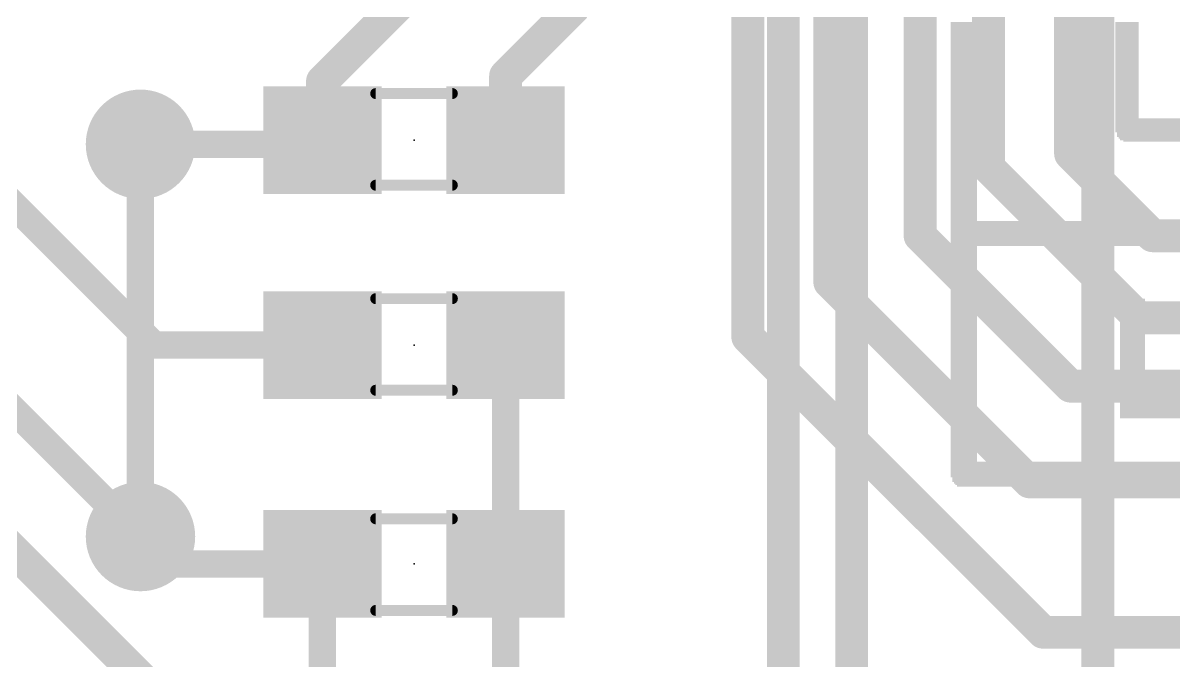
# Model space of a CAD drawing. Extents: x -0.75 to 3.47, y -1.8 to 2.11.
# Drawn here: x 0.9571 to 1.3778, y 1.0395 to 1.2728 of the extents above; entities that cross this region are included whole.
import ezdxf

# ---------------------------------------------------------------- set-up
doc = ezdxf.new("R2010")
doc.units = 0
doc.header["$MEASUREMENT"] = 0
doc.layers.get('0').update_dxf_attribs({"linetype": 'CONTINUOUS'})
for name, color, linetype in [('1', 22, 'CONTINUOUS'), ('16', 175, 'CONTINUOUS'), ('18', 82, 'CONTINUOUS'), ('21', 32, 'CONTINUOUS'), ('23', 7, 'CONTINUOUS'), ('51', 53, 'CONTINUOUS')]:
    doc.layers.add(name, color=color, linetype=linetype)

# ---------------------------------------------------------------- blocks, each defined once
blk = doc.blocks.new('RECT')
blk.add_solid([(-0.5, -0.5), (0.5, -0.5), (-0.5, 0.5), (0.5, 0.5)])
blk = doc.blocks.new('ROUNDV')
at = {"const_width": 0.5}
blk.add_lwpolyline([(0, -0.25, 1), (0, 0.25, 1), (0, -0.25)], format="xyb", dxfattribs=at)

msp = doc.modelspace()

# ---------------------------------------------------------------- linework, layer by layer
at = {"layer": '1'}
for points, const_width in [([(1.252, 1.178), (1.252, 1.785)], 0.012), ([(1.285, 1.765), (1.285, 1.195)], 0.012), ([(1.31, 1.22), (1.31, 1.682756)], 0.012), ([(1.34, 1.225), (1.34, 1.644252)], 0.012), ([(1.222, 1.158), (1.222, 1.53)], 0.012), ([(1.066535, 1.251535), (1.1, 1.285)], 0.012), ([(1.133465, 1.253465), (1.159055, 1.279055)], 0.012), ([(1.133465, 1.23), (1.133465, 1.253465)], 0.012), ([(1.066535, 1.23), (1.066535, 1.251535)], 0.012), ([(1.066535, 1.228465), (1, 1.228465)], 0.01), ([(1.066535, 1.23), (1.066535, 1.228465)], 0.012), ([(1.37, 1.195), (1.34, 1.225)], 0.012), ([(1.365, 1.165), (1.31, 1.22)], 0.012), ([(1.005, 1.155), (0.946417, 1.213583)], 0.01), ([(1.34, 1.14), (1.285, 1.195)], 0.012), ([(1.535, 1.195), (1.37, 1.195)], 0.012), ([(1.325, 1.105), (1.252, 1.178)], 0.012), ([(1.5, 1.165), (1.365, 1.165)], 0.012), ([(1.33, 1.05), (1.222, 1.158)], 0.012), ([(1.066535, 1.155), (1.005, 1.155)], 0.01), ([(1.133465, 1.075), (1.133465, 1.155)], 0.01), ([(0.935, 1.15), (1, 1.085)], 0.01), ([(1.46, 1.14), (1.34, 1.14)], 0.012), ([(1.445, 1.105), (1.325, 1.105)], 0.012), ([(1.01, 1.075), (1, 1.085)], 0.01), ([(1.066535, 1.075), (1.01, 1.075)], 0.01), ([(1.066535, 1.075), (1.066535, 0.546535)], 0.01), ([(1.133465, 0.9), (1.133465, 1.075)], 0.01), ([(1.33, 1.05), (1.412, 1.05)], 0.012)]:
    msp.add_lwpolyline(points, dxfattribs=dict(at, const_width=const_width))
for points, const_width in [([(1.131343, 1.255586, 1), (1.135586, 1.251343)], 0.006), ([(1.136465, 1.253465, 1), (1.130465, 1.253465)], 0.006), ([(1.069535, 1.251535, 1), (1.063535, 1.251535)], 0.006), ([(1.064414, 1.253657, 1), (1.068657, 1.249414)], 0.006), ([(1, 1.230965, 1), (1, 1.225965)], 0.005), ([(1.069535, 1.23, 1), (1.063535, 1.23)], 0.006), ([(1.063535, 1.23, 1), (1.069535, 1.23)], 0.006), ([(1.066535, 1.225965, 1), (1.066535, 1.230965)], 0.005), ([(1.130465, 1.23, 1), (1.136465, 1.23)], 0.006), ([(1.063535, 1.228465, 1), (1.069535, 1.228465)], 0.006), ([(1.342121, 1.227121, 1), (1.337879, 1.222879)], 0.006), ([(1.312121, 1.222121, 1), (1.307879, 1.217879)], 0.006), ([(1.337, 1.225, 1), (1.343, 1.225)], 0.006), ([(1.307, 1.22, 1), (1.313, 1.22)], 0.006), ([(1.287121, 1.197121, 1), (1.282879, 1.192879)], 0.006), ([(1.37, 1.198, 1), (1.37, 1.192)], 0.006), ([(1.367879, 1.192879, 1), (1.372121, 1.197121)], 0.006), ([(1.282, 1.195, 1), (1.288, 1.195)], 0.006), ([(1.254121, 1.180121, 1), (1.249879, 1.175879)], 0.006), ([(1.249, 1.178, 1), (1.255, 1.178)], 0.006), ([(1.365, 1.168, 1), (1.365, 1.162)], 0.006), ([(1.362879, 1.162879, 1), (1.367121, 1.167121)], 0.006), ([(1.224121, 1.160121, 1), (1.219879, 1.155879)], 0.006), ([(1.005, 1.1575, 1), (1.005, 1.1525)], 0.005), ([(1.003232, 1.153232, 1), (1.006768, 1.156768)], 0.005), ([(1.066535, 1.1525, 1), (1.066535, 1.1575)], 0.005), ([(1.135965, 1.155, 1), (1.130965, 1.155)], 0.005), ([(1.219, 1.158, 1), (1.225, 1.158)], 0.006), ([(1.34, 1.143, 1), (1.34, 1.137)], 0.006), ([(1.337879, 1.137879, 1), (1.342121, 1.142121)], 0.006), ([(1.325, 1.108, 1), (1.325, 1.102)], 0.006), ([(1.322879, 1.102879, 1), (1.327121, 1.107121)], 0.006), ([(1.001768, 1.086768, 1), (0.998232, 1.083232)], 0.005), ([(0.998232, 1.083232, 1), (1.001768, 1.086768)], 0.005), ([(1.01, 1.0775, 1), (1.01, 1.0725)], 0.005), ([(1.008232, 1.073232, 1), (1.011768, 1.076768)], 0.005), ([(1.069035, 1.075, 1), (1.064035, 1.075)], 0.005), ([(1.066535, 1.0725, 1), (1.066535, 1.0775)], 0.005), ([(1.135965, 1.075, 1), (1.130965, 1.075)], 0.005), ([(1.130965, 1.075, 1), (1.135965, 1.075)], 0.005), ([(1.33, 1.053, 1), (1.33, 1.047)], 0.006), ([(1.327879, 1.047879, 1), (1.332121, 1.052121)], 0.006)]:
    msp.add_lwpolyline(points, format="xyb", dxfattribs=dict(at, const_width=const_width))
at = {"layer": '16'}
for points, const_width in [([(0.5, 1.533465), (1.133465, 0.9)], 0.012), ([(1.26, 1.35), (1.26, 0.87)], 0.012), ([(1.35, 1.015), (1.35, 1.34)], 0.012), ([(1.235, 1.31), (1.235, 0.845)], 0.012), ([(1, 1.228465), (1, 1.085)], 0.01)]:
    msp.add_lwpolyline(points, dxfattribs=dict(at, const_width=const_width))
at = {"layer": '16', "const_width": 0.005}
for points in [[(1.0025, 1.228465, 1), (0.9975, 1.228465)], [(0.9975, 1.085, 1), (1.0025, 1.085)]]:
    msp.add_lwpolyline(points, format="xyb", dxfattribs=at)
at = {"layer": '23'}
for p in [(1.1, 1.23), (1.1, 1.155), (1.1, 1.075)]:
    msp.add_point(p, dxfattribs=at)
at = {"layer": '51', "const_width": 0.004}
for points in [[(1.085984, 1.247008), (1.114016, 1.247008)], [(1.085984, 1.213504), (1.114016, 1.213504)], [(1.085984, 1.172008), (1.114016, 1.172008)], [(1.085984, 1.138504), (1.114016, 1.138504)], [(1.114016, 1.091496), (1.085984, 1.091496)], [(1.114016, 1.057992), (1.085984, 1.057992)]]:
    msp.add_lwpolyline(points, dxfattribs=at)
at = {"layer": '51', "const_width": 0.002}
for points in [[(1.085984, 1.248008, 1), (1.085984, 1.246008)], [(1.114016, 1.246008, 1), (1.114016, 1.248008)], [(1.085984, 1.214504, 1), (1.085984, 1.212504)], [(1.114016, 1.212504, 1), (1.114016, 1.214504)], [(1.085984, 1.173008, 1), (1.085984, 1.171008)], [(1.114016, 1.171008, 1), (1.114016, 1.173008)], [(1.085984, 1.139504, 1), (1.085984, 1.137504)], [(1.114016, 1.137504, 1), (1.114016, 1.139504)], [(1.085984, 1.092496, 1), (1.085984, 1.090496)], [(1.114016, 1.090496, 1), (1.114016, 1.092496)], [(1.085984, 1.058992, 1), (1.085984, 1.056992)], [(1.114016, 1.056992, 1), (1.114016, 1.058992)]]:
    msp.add_lwpolyline(points, format="xyb", dxfattribs=at)

# ---------------------------------------------------------------- block references
at = {"layer": '1', "xscale": 0.043307, "yscale": 0.03937}
for p in [(1.066535, 1.23), (1.133465, 1.23), (1.066535, 1.155), (1.133465, 1.155)]:
    msp.add_blockref('RECT', p, dxfattribs=at)
at = {"layer": '1', "xscale": 0.043307, "yscale": 0.03937, "rotation": 180}
for p in [(1.066535, 1.075), (1.133465, 1.075)]:
    msp.add_blockref('RECT', p, dxfattribs=at)
at = {"layer": '18', "xscale": 0.04, "yscale": 0.04}
for p in [(1, 1.228465), (1, 1.228465), (1, 1.085), (1, 1.085)]:
    msp.add_blockref('ROUNDV', p, dxfattribs=at)
at = {"layer": '21'}
for p, xscale, yscale in [((1.301006, 1.272851), 0.0097, 0.00057), ((1.301006, 1.272286), 0.0097, 0.00056), ((1.301006, 1.271721), 0.0097, 0.00057), ((1.301006, 1.271151), 0.0097, 0.00057), ((1.301006, 1.270581), 0.0097, 0.00057), ((1.360656, 1.272851), 0.0086, 0.00057), ((1.360656, 1.272286), 0.0086, 0.00056), ((1.360656, 1.271721), 0.0086, 0.00057), ((1.360656, 1.271151), 0.0086, 0.00057), ((1.360656, 1.270581), 0.0086, 0.00057), ((1.301006, 1.270011), 0.0097, 0.00057), ((1.301006, 1.269441), 0.0097, 0.00057), ((1.301006, 1.268876), 0.0097, 0.00056), ((1.301006, 1.268311), 0.0097, 0.00057), ((1.301006, 1.267741), 0.0097, 0.00057), ((1.301006, 1.267171), 0.0097, 0.00057), ((1.301006, 1.266601), 0.0097, 0.00057), ((1.360656, 1.270011), 0.0086, 0.00057), ((1.360656, 1.269441), 0.0086, 0.00057), ((1.360656, 1.268876), 0.0086, 0.00056), ((1.360656, 1.268311), 0.0086, 0.00057), ((1.360656, 1.267741), 0.0086, 0.00057), ((1.360656, 1.267171), 0.0086, 0.00057), ((1.360656, 1.266601), 0.0086, 0.00057), ((1.301006, 1.266036), 0.0097, 0.00056), ((1.301006, 1.265471), 0.0097, 0.00057), ((1.301006, 1.264901), 0.0097, 0.00057), ((1.301006, 1.264331), 0.0097, 0.00057), ((1.301006, 1.263761), 0.0097, 0.00057), ((1.301006, 1.263191), 0.0097, 0.00057), ((1.301006, 1.262626), 0.0097, 0.00056), ((1.301006, 1.262061), 0.0097, 0.00057), ((1.360656, 1.266036), 0.0086, 0.00056), ((1.360656, 1.265471), 0.0086, 0.00057), ((1.360656, 1.264901), 0.0086, 0.00057), ((1.360656, 1.264331), 0.0086, 0.00057), ((1.360656, 1.263761), 0.0086, 0.00057), ((1.360656, 1.263191), 0.0086, 0.00057), ((1.360656, 1.262626), 0.0086, 0.00056), ((1.360656, 1.262061), 0.0086, 0.00057), ((1.301006, 1.261491), 0.0097, 0.00057), ((1.301006, 1.260921), 0.0097, 0.00057), ((1.301006, 1.260351), 0.0097, 0.00057), ((1.301006, 1.259786), 0.0097, 0.00056), ((1.301006, 1.259221), 0.0097, 0.00057), ((1.301006, 1.258651), 0.0097, 0.00057), ((1.301006, 1.258081), 0.0097, 0.00057), ((1.360656, 1.261491), 0.0086, 0.00057), ((1.360656, 1.260921), 0.0086, 0.00057), ((1.360656, 1.260351), 0.0086, 0.00057), ((1.360656, 1.259786), 0.0086, 0.00056), ((1.360656, 1.259221), 0.0086, 0.00057), ((1.360656, 1.258651), 0.0086, 0.00057), ((1.360656, 1.258081), 0.0086, 0.00057), ((1.301006, 1.257511), 0.0097, 0.00057), ((1.301006, 1.256941), 0.0097, 0.00057), ((1.301006, 1.256376), 0.0097, 0.00056), ((1.301006, 1.255811), 0.0097, 0.00057), ((1.301006, 1.255241), 0.0097, 0.00057), ((1.301006, 1.254671), 0.0097, 0.00057), ((1.301006, 1.254101), 0.0097, 0.00057), ((1.360656, 1.257511), 0.0086, 0.00057), ((1.360656, 1.256941), 0.0086, 0.00057), ((1.360656, 1.256376), 0.0086, 0.00056), ((1.360656, 1.255811), 0.0086, 0.00057), ((1.360656, 1.255241), 0.0086, 0.00057), ((1.360656, 1.254671), 0.0086, 0.00057), ((1.360656, 1.254101), 0.0086, 0.00057), ((1.301006, 1.253536), 0.0097, 0.00056), ((1.301006, 1.252971), 0.0097, 0.00057), ((1.301006, 1.252401), 0.0097, 0.00057), ((1.301006, 1.251831), 0.0097, 0.00057), ((1.301006, 1.251261), 0.0097, 0.00057), ((1.301006, 1.250696), 0.0097, 0.00056), ((1.301006, 1.250131), 0.0097, 0.00057), ((1.301006, 1.249561), 0.0097, 0.00057), ((1.360656, 1.253536), 0.0086, 0.00056), ((1.360656, 1.252971), 0.0086, 0.00057), ((1.360656, 1.252401), 0.0086, 0.00057), ((1.360656, 1.251831), 0.0086, 0.00057), ((1.360656, 1.251261), 0.0086, 0.00057), ((1.360656, 1.250696), 0.0086, 0.00056), ((1.360656, 1.250131), 0.0086, 0.00057), ((1.360656, 1.249561), 0.0086, 0.00057), ((1.301006, 1.248991), 0.0097, 0.00057), ((1.301006, 1.248421), 0.0097, 0.00057), ((1.301006, 1.247851), 0.0097, 0.00057), ((1.301006, 1.247286), 0.0097, 0.00056), ((1.301006, 1.246721), 0.0097, 0.00057), ((1.301006, 1.246151), 0.0097, 0.00057), ((1.301006, 1.245581), 0.0097, 0.00057), ((1.360656, 1.248991), 0.0086, 0.00057), ((1.360656, 1.248421), 0.0086, 0.00057), ((1.360656, 1.247851), 0.0086, 0.00057), ((1.360656, 1.247286), 0.0086, 0.00056), ((1.360656, 1.246721), 0.0086, 0.00057), ((1.360656, 1.246151), 0.0086, 0.00057), ((1.360656, 1.245581), 0.0086, 0.00057), ((1.301006, 1.245011), 0.0097, 0.00057), ((1.301006, 1.244441), 0.0097, 0.00057), ((1.301006, 1.243876), 0.0097, 0.00056), ((1.301006, 1.243311), 0.0097, 0.00057), ((1.301006, 1.242741), 0.0097, 0.00057), ((1.301006, 1.242171), 0.0097, 0.00057), ((1.301006, 1.241601), 0.0097, 0.00057), ((1.301006, 1.241036), 0.0097, 0.00056), ((1.360656, 1.245011), 0.0086, 0.00057), ((1.360656, 1.244441), 0.0086, 0.00057), ((1.360656, 1.243876), 0.0086, 0.00056), ((1.360656, 1.243311), 0.0086, 0.00057), ((1.360656, 1.242741), 0.0086, 0.00057), ((1.360656, 1.242171), 0.0086, 0.00057), ((1.360656, 1.241601), 0.0086, 0.00057), ((1.360656, 1.241036), 0.0086, 0.00056), ((1.301006, 1.240471), 0.0097, 0.00057), ((1.301006, 1.239901), 0.0097, 0.00057), ((1.301006, 1.239331), 0.0097, 0.00057), ((1.301006, 1.238761), 0.0097, 0.00057), ((1.301006, 1.238191), 0.0097, 0.00057), ((1.301006, 1.237626), 0.0097, 0.00056), ((1.301006, 1.237061), 0.0097, 0.00057), ((1.360656, 1.240471), 0.0086, 0.00057), ((1.360656, 1.239901), 0.0086, 0.00057), ((1.360656, 1.239331), 0.0086, 0.00057), ((1.360656, 1.238761), 0.0086, 0.00057), ((1.360656, 1.238191), 0.0086, 0.00057), ((1.376256, 1.237626), 0.0398, 0.00056), ((1.376256, 1.237061), 0.0398, 0.00057), ((1.301006, 1.236491), 0.0097, 0.00057), ((1.301006, 1.235921), 0.0097, 0.00057), ((1.301006, 1.235351), 0.0097, 0.00057), ((1.301006, 1.234786), 0.0097, 0.00056), ((1.301006, 1.234221), 0.0097, 0.00057), ((1.301006, 1.233651), 0.0097, 0.00057), ((1.301006, 1.233081), 0.0097, 0.00057), ((1.376256, 1.236491), 0.0398, 0.00057), ((1.376256, 1.235921), 0.0398, 0.00057), ((1.376256, 1.235351), 0.0398, 0.00057), ((1.376256, 1.234786), 0.0398, 0.00056), ((1.376256, 1.234221), 0.0398, 0.00057), ((1.376256, 1.233651), 0.0398, 0.00057), ((1.375956, 1.233081), 0.0392, 0.00057), ((1.301006, 1.232511), 0.0097, 0.00057), ((1.301006, 1.231941), 0.0097, 0.00057), ((1.301006, 1.231376), 0.0097, 0.00056), ((1.301006, 1.230811), 0.0097, 0.00057), ((1.301006, 1.230241), 0.0097, 0.00057), ((1.301006, 1.229671), 0.0097, 0.00057), ((1.301006, 1.229101), 0.0097, 0.00057), ((1.301006, 1.228536), 0.0097, 0.00056), ((1.376256, 1.232511), 0.0386, 0.00057), ((1.376256, 1.231941), 0.0386, 0.00057), ((1.376006, 1.231376), 0.0381, 0.00056), ((1.376306, 1.230811), 0.0375, 0.00057), ((1.376256, 1.230241), 0.0364, 0.00057), ((1.376006, 1.229671), 0.0335, 0.00057), ((1.301006, 1.227971), 0.0097, 0.00057), ((1.301006, 1.227401), 0.0097, 0.00057), ((1.301006, 1.226831), 0.0097, 0.00057), ((1.301006, 1.226261), 0.0097, 0.00057), ((1.301006, 1.225691), 0.0097, 0.00057), ((1.301006, 1.225126), 0.0097, 0.00056), ((1.301006, 1.224561), 0.0097, 0.00057), ((1.301006, 1.223991), 0.0097, 0.00057), ((1.301006, 1.223421), 0.0097, 0.00057), ((1.301006, 1.222851), 0.0097, 0.00057), ((1.301006, 1.222286), 0.0097, 0.00056), ((1.301006, 1.221721), 0.0097, 0.00057), ((1.301006, 1.221151), 0.0097, 0.00057), ((1.301006, 1.220581), 0.0097, 0.00057), ((1.301006, 1.220011), 0.0097, 0.00057), ((1.301006, 1.219441), 0.0097, 0.00057), ((1.301006, 1.218876), 0.0097, 0.00056), ((1.301006, 1.218311), 0.0097, 0.00057), ((1.301006, 1.217741), 0.0097, 0.00057), ((1.301006, 1.217171), 0.0097, 0.00057), ((1.301006, 1.216601), 0.0097, 0.00057), ((1.301006, 1.216036), 0.0097, 0.00056), ((1.301006, 1.215471), 0.0097, 0.00057), ((1.301006, 1.214901), 0.0097, 0.00057), ((1.301006, 1.214331), 0.0097, 0.00057), ((1.301006, 1.213761), 0.0097, 0.00057), ((1.301006, 1.213196), 0.0097, 0.00056), ((1.301006, 1.212631), 0.0097, 0.00057), ((1.301006, 1.212061), 0.0097, 0.00057), ((1.301006, 1.211491), 0.0097, 0.00057), ((1.301006, 1.210921), 0.0097, 0.00057), ((1.301006, 1.210351), 0.0097, 0.00057), ((1.301006, 1.209786), 0.0097, 0.00056), ((1.301006, 1.209221), 0.0097, 0.00057), ((1.301006, 1.208651), 0.0097, 0.00057), ((1.301006, 1.208081), 0.0097, 0.00057), ((1.301006, 1.207511), 0.0097, 0.00057), ((1.301006, 1.206941), 0.0097, 0.00057), ((1.301006, 1.206376), 0.0097, 0.00056), ((1.301006, 1.205811), 0.0097, 0.00057), ((1.301006, 1.205241), 0.0097, 0.00057), ((1.301006, 1.204671), 0.0097, 0.00057), ((1.301006, 1.204101), 0.0097, 0.00057), ((1.301006, 1.203536), 0.0097, 0.00056), ((1.301006, 1.202971), 0.0097, 0.00057), ((1.301006, 1.202401), 0.0097, 0.00057), ((1.301006, 1.201831), 0.0097, 0.00057), ((1.301006, 1.201261), 0.0097, 0.00057), ((1.301006, 1.200691), 0.0097, 0.00057), ((1.748706, 1.200126), 0.9051, 0.00056), ((1.748706, 1.199561), 0.9051, 0.00057), ((1.748706, 1.198991), 0.9051, 0.00057), ((1.748706, 1.198421), 0.9051, 0.00057), ((1.748706, 1.197851), 0.9051, 0.00057), ((1.748706, 1.197286), 0.9051, 0.00056), ((1.748706, 1.196721), 0.9051, 0.00057), ((1.748706, 1.196151), 0.9051, 0.00057), ((1.748706, 1.195581), 0.9051, 0.00057), ((1.748706, 1.195011), 0.9051, 0.00057), ((1.748706, 1.194441), 0.9051, 0.00057), ((1.748706, 1.193876), 0.9051, 0.00056), ((1.748706, 1.193311), 0.9051, 0.00057), ((1.748706, 1.192741), 0.9051, 0.00057), ((1.748706, 1.192171), 0.9051, 0.00057), ((1.748706, 1.191601), 0.9051, 0.00057), ((1.301006, 1.191036), 0.0097, 0.00056), ((1.301006, 1.190471), 0.0097, 0.00057), ((1.301006, 1.189901), 0.0097, 0.00057), ((1.301006, 1.189331), 0.0097, 0.00057), ((1.301006, 1.188761), 0.0097, 0.00057), ((1.301006, 1.188191), 0.0097, 0.00057), ((1.301006, 1.187626), 0.0097, 0.00056), ((1.301006, 1.187061), 0.0097, 0.00057), ((1.301006, 1.186491), 0.0097, 0.00057), ((1.301006, 1.185921), 0.0097, 0.00057), ((1.301006, 1.185351), 0.0097, 0.00057), ((1.301006, 1.184786), 0.0097, 0.00056), ((1.301006, 1.184221), 0.0097, 0.00057), ((1.301006, 1.183651), 0.0097, 0.00057), ((1.301006, 1.183081), 0.0097, 0.00057), ((1.301006, 1.182511), 0.0097, 0.00057), ((1.301006, 1.181941), 0.0097, 0.00057), ((1.301006, 1.181376), 0.0097, 0.00056), ((1.301006, 1.180811), 0.0097, 0.00057), ((1.301006, 1.180241), 0.0097, 0.00057), ((1.301006, 1.179671), 0.0097, 0.00057), ((1.301006, 1.179101), 0.0097, 0.00057), ((1.301006, 1.178536), 0.0097, 0.00056), ((1.301006, 1.177971), 0.0097, 0.00057), ((1.301006, 1.177401), 0.0097, 0.00057), ((1.301006, 1.176831), 0.0097, 0.00057), ((1.301006, 1.176261), 0.0097, 0.00057), ((1.301006, 1.175691), 0.0097, 0.00057), ((1.301006, 1.175126), 0.0097, 0.00056), ((1.301006, 1.174561), 0.0097, 0.00057), ((1.301006, 1.173991), 0.0097, 0.00057), ((1.301006, 1.173421), 0.0097, 0.00057), ((1.301006, 1.172851), 0.0097, 0.00057), ((1.301006, 1.172286), 0.0097, 0.00056), ((1.301006, 1.171721), 0.0097, 0.00057), ((1.301006, 1.171151), 0.0097, 0.00057), ((1.301006, 1.170581), 0.0097, 0.00057), ((1.301006, 1.170011), 0.0097, 0.00057), ((1.301006, 1.169446), 0.0097, 0.00056), ((1.362606, 1.171721), 0.0091, 0.00057), ((1.362606, 1.171151), 0.0091, 0.00057), ((1.362606, 1.170581), 0.0091, 0.00057), ((1.362606, 1.170011), 0.0091, 0.00057), ((1.362606, 1.169446), 0.0091, 0.00056), ((1.301006, 1.168881), 0.0097, 0.00057), ((1.301006, 1.168311), 0.0097, 0.00057), ((1.301006, 1.167741), 0.0097, 0.00057), ((1.301006, 1.167171), 0.0097, 0.00057), ((1.301006, 1.166601), 0.0097, 0.00057), ((1.301006, 1.166036), 0.0097, 0.00056), ((1.301006, 1.165471), 0.0097, 0.00057), ((1.362606, 1.168881), 0.0091, 0.00057), ((1.362606, 1.168311), 0.0091, 0.00057), ((1.362606, 1.167741), 0.0091, 0.00057), ((1.362606, 1.167171), 0.0091, 0.00057), ((1.362606, 1.166601), 0.0091, 0.00057), ((1.362606, 1.166036), 0.0091, 0.00056), ((1.362606, 1.165471), 0.0091, 0.00057), ((1.301006, 1.164901), 0.0097, 0.00057), ((1.301006, 1.164331), 0.0097, 0.00057), ((1.301006, 1.163761), 0.0097, 0.00057), ((1.301006, 1.163191), 0.0097, 0.00057), ((1.301006, 1.162626), 0.0097, 0.00056), ((1.301006, 1.162061), 0.0097, 0.00057), ((1.301006, 1.161491), 0.0097, 0.00057), ((1.362606, 1.164901), 0.0091, 0.00057), ((1.362606, 1.164331), 0.0091, 0.00057), ((1.362606, 1.163761), 0.0091, 0.00057), ((1.362606, 1.163191), 0.0091, 0.00057), ((1.362606, 1.162626), 0.0091, 0.00056), ((1.362606, 1.162061), 0.0091, 0.00057), ((1.362606, 1.161491), 0.0091, 0.00057), ((1.301006, 1.160921), 0.0097, 0.00057), ((1.301006, 1.160351), 0.0097, 0.00057), ((1.301006, 1.159786), 0.0097, 0.00056), ((1.301006, 1.159221), 0.0097, 0.00057), ((1.301006, 1.158651), 0.0097, 0.00057), ((1.301006, 1.158081), 0.0097, 0.00057), ((1.301006, 1.157511), 0.0097, 0.00057), ((1.301006, 1.156941), 0.0097, 0.00057), ((1.362606, 1.160921), 0.0091, 0.00057), ((1.362606, 1.160351), 0.0091, 0.00057), ((1.362606, 1.159786), 0.0091, 0.00056), ((1.362606, 1.159221), 0.0091, 0.00057), ((1.362606, 1.158651), 0.0091, 0.00057), ((1.362606, 1.158081), 0.0091, 0.00057), ((1.362606, 1.157511), 0.0091, 0.00057), ((1.362606, 1.156941), 0.0091, 0.00057), ((1.301006, 1.156376), 0.0097, 0.00056), ((1.301006, 1.155811), 0.0097, 0.00057), ((1.301006, 1.155241), 0.0097, 0.00057), ((1.301006, 1.154671), 0.0097, 0.00057), ((1.301006, 1.154101), 0.0097, 0.00057), ((1.301006, 1.153536), 0.0097, 0.00056), ((1.301006, 1.152971), 0.0097, 0.00057), ((1.362606, 1.156376), 0.0091, 0.00056), ((1.362606, 1.155811), 0.0091, 0.00057), ((1.362606, 1.155241), 0.0091, 0.00057), ((1.362606, 1.154671), 0.0091, 0.00057), ((1.362606, 1.154101), 0.0091, 0.00057), ((1.362606, 1.153536), 0.0091, 0.00056), ((1.362606, 1.152971), 0.0091, 0.00057), ((1.301006, 1.152401), 0.0097, 0.00057), ((1.301006, 1.151831), 0.0097, 0.00057), ((1.301006, 1.151261), 0.0097, 0.00057), ((1.301006, 1.150696), 0.0097, 0.00056), ((1.301006, 1.150131), 0.0097, 0.00057), ((1.301006, 1.149561), 0.0097, 0.00057), ((1.301006, 1.148991), 0.0097, 0.00057), ((1.301006, 1.148421), 0.0097, 0.00057), ((1.362606, 1.152401), 0.0091, 0.00057), ((1.362606, 1.151831), 0.0091, 0.00057), ((1.362606, 1.151261), 0.0091, 0.00057), ((1.362606, 1.150696), 0.0091, 0.00056), ((1.362606, 1.150131), 0.0091, 0.00057), ((1.362606, 1.149561), 0.0091, 0.00057), ((1.362606, 1.148991), 0.0091, 0.00057), ((1.362606, 1.148421), 0.0091, 0.00057), ((1.301006, 1.147851), 0.0097, 0.00057), ((1.301006, 1.147286), 0.0097, 0.00056), ((1.301006, 1.146721), 0.0097, 0.00057), ((1.301006, 1.146151), 0.0097, 0.00057), ((1.301006, 1.145581), 0.0097, 0.00057), ((1.301006, 1.145011), 0.0097, 0.00057), ((1.301006, 1.144446), 0.0097, 0.00056), ((1.362606, 1.147851), 0.0091, 0.00057), ((1.362606, 1.147286), 0.0091, 0.00056), ((1.362606, 1.146721), 0.0091, 0.00057), ((1.362606, 1.146151), 0.0091, 0.00057), ((1.362606, 1.145581), 0.0091, 0.00057), ((1.362606, 1.145011), 0.0091, 0.00057), ((1.362606, 1.144446), 0.0091, 0.00056), ((1.301006, 1.143881), 0.0097, 0.00057), ((1.301006, 1.143311), 0.0097, 0.00057), ((1.301006, 1.142741), 0.0097, 0.00057), ((1.301006, 1.142171), 0.0097, 0.00057), ((1.301006, 1.141601), 0.0097, 0.00057), ((1.301006, 1.141036), 0.0097, 0.00056), ((1.301006, 1.140471), 0.0097, 0.00057), ((1.362606, 1.143881), 0.0091, 0.00057), ((1.362606, 1.143311), 0.0091, 0.00057), ((1.362606, 1.142741), 0.0091, 0.00057), ((1.362606, 1.142171), 0.0091, 0.00057), ((1.362606, 1.141601), 0.0091, 0.00057), ((1.362606, 1.141036), 0.0091, 0.00056), ((1.362606, 1.140471), 0.0091, 0.00057), ((1.301006, 1.139901), 0.0097, 0.00057), ((1.301006, 1.139331), 0.0097, 0.00057), ((1.301006, 1.138761), 0.0097, 0.00057), ((1.301006, 1.138191), 0.0097, 0.00057), ((1.301006, 1.137626), 0.0097, 0.00056), ((1.301006, 1.137061), 0.0097, 0.00057), ((1.301006, 1.136491), 0.0097, 0.00057), ((1.301006, 1.135921), 0.0097, 0.00057), ((1.362606, 1.139901), 0.0091, 0.00057), ((1.362606, 1.139331), 0.0091, 0.00057), ((1.362606, 1.138761), 0.0091, 0.00057), ((1.362606, 1.138191), 0.0091, 0.00057), ((1.362606, 1.137626), 0.0091, 0.00056), ((1.362606, 1.137061), 0.0091, 0.00057), ((1.362606, 1.136491), 0.0091, 0.00057), ((1.362606, 1.135921), 0.0091, 0.00057), ((1.301006, 1.135351), 0.0097, 0.00057), ((1.301006, 1.134786), 0.0097, 0.00056), ((1.301006, 1.134221), 0.0097, 0.00057), ((1.301006, 1.133651), 0.0097, 0.00057), ((1.301006, 1.133081), 0.0097, 0.00057), ((1.301006, 1.132511), 0.0097, 0.00057), ((1.301006, 1.131941), 0.0097, 0.00057), ((1.375706, 1.135351), 0.0353, 0.00057), ((1.375956, 1.134786), 0.0358, 0.00056), ((1.375956, 1.134221), 0.0358, 0.00057), ((1.375956, 1.133651), 0.0358, 0.00057), ((1.375956, 1.133081), 0.0358, 0.00057), ((1.375956, 1.132511), 0.0358, 0.00057), ((1.375956, 1.131941), 0.0358, 0.00057), ((1.301006, 1.131376), 0.0097, 0.00056), ((1.301006, 1.130811), 0.0097, 0.00057), ((1.301006, 1.130241), 0.0097, 0.00057), ((1.301006, 1.129671), 0.0097, 0.00057), ((1.301006, 1.129101), 0.0097, 0.00057), ((1.301006, 1.128536), 0.0097, 0.00056), ((1.301006, 1.127971), 0.0097, 0.00057), ((1.301006, 1.127401), 0.0097, 0.00057), ((1.375956, 1.131376), 0.0358, 0.00056), ((1.375956, 1.130811), 0.0358, 0.00057), ((1.375956, 1.130241), 0.0358, 0.00057), ((1.375956, 1.129671), 0.0358, 0.00057), ((1.375956, 1.129101), 0.0358, 0.00057), ((1.375956, 1.128536), 0.0358, 0.00056), ((1.301006, 1.126831), 0.0097, 0.00057), ((1.301006, 1.126261), 0.0097, 0.00057), ((1.301006, 1.125691), 0.0097, 0.00057), ((1.301006, 1.125126), 0.0097, 0.00056), ((1.301006, 1.124561), 0.0097, 0.00057), ((1.301006, 1.123991), 0.0097, 0.00057), ((1.301006, 1.123421), 0.0097, 0.00057), ((1.301006, 1.122851), 0.0097, 0.00057), ((1.301006, 1.122286), 0.0097, 0.00056), ((1.301006, 1.121721), 0.0097, 0.00057), ((1.301006, 1.121151), 0.0097, 0.00057), ((1.301006, 1.120581), 0.0097, 0.00057), ((1.301006, 1.120011), 0.0097, 0.00057), ((1.301006, 1.119441), 0.0097, 0.00057), ((1.301006, 1.118876), 0.0097, 0.00056), ((1.301006, 1.118311), 0.0097, 0.00057), ((1.301006, 1.117741), 0.0097, 0.00057), ((1.301006, 1.117171), 0.0097, 0.00057), ((1.301006, 1.116601), 0.0097, 0.00057), ((1.301006, 1.116036), 0.0097, 0.00056), ((1.301006, 1.115471), 0.0097, 0.00057), ((1.301006, 1.114901), 0.0097, 0.00057), ((1.301006, 1.114331), 0.0097, 0.00057), ((1.301006, 1.113761), 0.0097, 0.00057), ((1.301006, 1.113191), 0.0097, 0.00057), ((1.301006, 1.112626), 0.0097, 0.00056), ((1.748706, 1.112061), 0.9051, 0.00057), ((1.748706, 1.111491), 0.9051, 0.00057), ((1.748706, 1.110921), 0.9051, 0.00057), ((1.748706, 1.110351), 0.9051, 0.00057), ((1.748706, 1.109786), 0.9051, 0.00056), ((1.748706, 1.109221), 0.9051, 0.00057), ((1.748706, 1.108651), 0.9051, 0.00057), ((1.748706, 1.108081), 0.9051, 0.00057), ((1.748706, 1.107511), 0.9051, 0.00057), ((1.748706, 1.106941), 0.9051, 0.00057), ((1.749006, 1.106376), 0.9045, 0.00056), ((1.749006, 1.105811), 0.9045, 0.00057), ((1.748756, 1.105241), 0.904, 0.00057), ((1.748756, 1.104671), 0.9028, 0.00057), ((1.748706, 1.104101), 0.9017, 0.00057), ((1.748756, 1.103536), 0.9006, 0.00056)]:
    msp.add_blockref('RECT', p, dxfattribs=dict(at, xscale=xscale, yscale=yscale))
at = {"layer": '51', "xscale": 0.019689, "yscale": 0.037402}
for p in [(1.076844, 1.230201), (1.122844, 1.230201), (1.076844, 1.155201), (1.122844, 1.155201)]:
    msp.add_blockref('RECT', p, dxfattribs=at)
at = {"layer": '51', "xscale": 0.019689, "yscale": 0.037402, "rotation": 180}
for p in [(1.077156, 1.074799), (1.123156, 1.074799)]:
    msp.add_blockref('RECT', p, dxfattribs=at)

doc.saveas('drawing.dxf')
